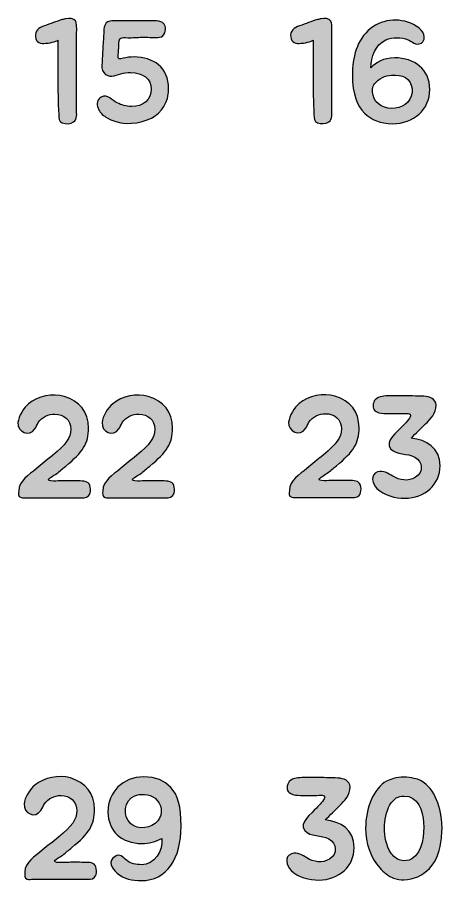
# Model space of a CAD drawing. Header units: millimetres. Extents: x 48 to 162, y 109 to 188.
# Drawn here: x 101.87 to 116.88, y 110.34 to 140.05 of the extents above; entities that cross this region are included whole.
import ezdxf

# ---------------------------------------------------------------- set-up
doc = ezdxf.new("R2010")
doc.units = ezdxf.units.MM
doc.header["$MEASUREMENT"] = 0
doc.layers.add('Layer 2', color=7, linetype='Continuous', lineweight=0)

# ---------------------------------------------------------------- blocks, each defined once
blk = doc.blocks.new('Block_8')
at = {"layer": 'Layer 2', "true_color": 0x000000, "transparency": 33554687}
h = blk.add_hatch(color=18, dxfattribs=at)
h.dxf.hatch_style = 2
edge = h.paths.add_edge_path()
edge.add_spline(control_points=[(103.544, 140), (103.643, 140.024), (103.826, 140.024), (103.88, 139.911), (103.934, 139.777), (103.91, 139.545), (103.91, 139.402), (103.91, 139.402), (103.91, 136.877), (103.91, 136.877), (103.91, 136.738), (103.944, 136.55), (103.806, 136.452), (103.712, 136.377), (103.529, 136.382), (103.42, 136.422), (103.302, 136.461), (103.297, 136.595), (103.297, 136.704), (103.252, 137.568), (103.267, 138.389), (103.267, 139.268), (103.247, 139.209), (102.906, 139.155), (102.852, 139.155), (102.679, 139.135), (102.516, 139.174), (102.496, 139.377), (102.472, 139.585), (102.61, 139.698), (102.803, 139.758), (103.01, 139.827), (103.213, 139.911), (103.42, 139.97), (103.465, 139.98), (103.504, 139.995), (103.544, 140)], knot_values=[0, 0, 0, 0, 1, 1, 1, 2, 2, 2, 3, 3, 3, 4, 4, 4, 5, 5, 5, 6, 6, 6, 7, 7, 7, 8, 8, 8, 9, 9, 9, 10, 10, 10, 11, 11, 11, 12, 12, 12, 12], degree=3, periodic=0)
h = blk.add_hatch(color=18, dxfattribs=at)
h.dxf.hatch_style = 2
edge = h.paths.add_edge_path()
edge.add_spline(control_points=[(105.218, 139.925), (105.218, 139.925), (106.438, 139.925), (106.438, 139.925), (106.616, 139.925), (106.888, 139.96), (106.952, 139.748), (106.992, 139.614), (106.942, 139.387), (106.765, 139.367), (106.596, 139.337), (106.404, 139.367), (106.231, 139.367), (106.043, 139.367), (105.915, 139.347), (105.732, 139.347), (105.662, 139.347), (105.524, 139.362), (105.465, 139.342), (105.356, 139.318), (105.361, 139.169), (105.361, 139.09), (105.361, 138.977), (105.346, 138.863), (105.341, 138.749), (105.327, 138.596), (105.381, 138.601), (105.519, 138.641), (105.638, 138.67), (105.761, 138.685), (105.885, 138.685), (106.552, 138.685), (107.076, 138.329), (107.076, 137.598), (107.076, 137.534), (107.076, 137.474), (107.061, 137.415), (107.007, 137), (106.735, 136.664), (106.339, 136.526), (105.875, 136.348), (105.341, 136.348), (104.921, 136.62), (104.803, 136.689), (104.694, 136.798), (104.65, 136.926), (104.595, 137.064), (104.61, 137.232), (104.758, 137.307), (104.981, 137.415), (105.129, 137.203), (105.302, 137.109), (105.45, 137.035), (105.618, 136.98), (105.801, 136.98), (106.206, 136.98), (106.478, 137.217), (106.478, 137.583), (106.478, 137.934), (106.196, 138.151), (105.766, 138.151), (105.653, 138.151), (105.539, 138.142), (105.43, 138.107), (105.218, 138.058), (105.02, 137.939), (104.842, 138.147), (104.758, 138.235), (104.778, 138.384), (104.788, 138.497), (104.798, 138.69), (104.808, 138.878), (104.818, 139.071), (104.833, 139.258), (104.842, 139.451), (104.852, 139.639), (104.857, 139.748), (104.887, 139.812), (104.931, 139.856), (104.991, 139.916), (105.089, 139.925), (105.218, 139.925)], knot_values=[0, 0, 0, 0, 1, 1, 1, 2, 2, 2, 3, 3, 3, 4, 4, 4, 5, 5, 5, 6, 6, 6, 7, 7, 7, 8, 8, 8, 9, 9, 9, 10, 10, 10, 11, 11, 11, 12, 12, 12, 13, 13, 13, 14, 14, 14, 15, 15, 15, 16, 16, 16, 17, 17, 17, 18, 18, 18, 19, 19, 19, 20, 20, 20, 21, 21, 21, 22, 22, 22, 23, 23, 23, 24, 24, 24, 25, 25, 25, 26, 26, 26, 27, 27, 27, 27], degree=3, periodic=0)
at = {"layer": 'Layer 2', "color": 18, "lineweight": 25, "true_color": 0x000000}
for points, knots in [([(103.544, 140), (103.643, 140.024), (103.826, 140.024), (103.88, 139.911), (103.934, 139.777), (103.91, 139.545), (103.91, 139.402), (103.91, 139.402), (103.91, 136.877), (103.91, 136.877), (103.91, 136.738), (103.944, 136.55), (103.806, 136.452), (103.712, 136.377), (103.529, 136.382), (103.42, 136.422), (103.302, 136.461), (103.297, 136.595), (103.297, 136.704), (103.252, 137.568), (103.267, 138.389), (103.267, 139.268), (103.247, 139.209), (102.906, 139.155), (102.852, 139.155), (102.679, 139.135), (102.516, 139.174), (102.496, 139.377), (102.472, 139.585), (102.61, 139.698), (102.803, 139.758), (103.01, 139.827), (103.213, 139.911), (103.42, 139.97), (103.465, 139.98), (103.504, 139.995), (103.544, 140)], [0, 0, 0, 0, 1, 1, 1, 2, 2, 2, 3, 3, 3, 4, 4, 4, 5, 5, 5, 6, 6, 6, 7, 7, 7, 8, 8, 8, 9, 9, 9, 10, 10, 10, 11, 11, 11, 12, 12, 12, 12]), ([(105.218, 139.925), (105.218, 139.925), (106.438, 139.925), (106.438, 139.925), (106.616, 139.925), (106.888, 139.96), (106.952, 139.748), (106.992, 139.614), (106.942, 139.387), (106.765, 139.367), (106.596, 139.337), (106.404, 139.367), (106.231, 139.367), (106.043, 139.367), (105.915, 139.347), (105.732, 139.347), (105.662, 139.347), (105.524, 139.362), (105.465, 139.342), (105.356, 139.318), (105.361, 139.169), (105.361, 139.09), (105.361, 138.977), (105.346, 138.863), (105.341, 138.749), (105.327, 138.596), (105.381, 138.601), (105.519, 138.641), (105.638, 138.67), (105.761, 138.685), (105.885, 138.685), (106.552, 138.685), (107.076, 138.329), (107.076, 137.598), (107.076, 137.534), (107.076, 137.474), (107.061, 137.415), (107.007, 137), (106.735, 136.664), (106.339, 136.526), (105.875, 136.348), (105.341, 136.348), (104.921, 136.62), (104.803, 136.689), (104.694, 136.798), (104.65, 136.926), (104.595, 137.064), (104.61, 137.232), (104.758, 137.307), (104.981, 137.415), (105.129, 137.203), (105.302, 137.109), (105.45, 137.035), (105.618, 136.98), (105.801, 136.98), (106.206, 136.98), (106.478, 137.217), (106.478, 137.583), (106.478, 137.934), (106.196, 138.151), (105.766, 138.151), (105.653, 138.151), (105.539, 138.142), (105.43, 138.107), (105.218, 138.058), (105.02, 137.939), (104.842, 138.147), (104.758, 138.235), (104.778, 138.384), (104.788, 138.497), (104.798, 138.69), (104.808, 138.878), (104.818, 139.071), (104.833, 139.258), (104.842, 139.451), (104.852, 139.639), (104.857, 139.748), (104.887, 139.812), (104.931, 139.856), (104.991, 139.916), (105.089, 139.925), (105.218, 139.925)], [0, 0, 0, 0, 1, 1, 1, 2, 2, 2, 3, 3, 3, 4, 4, 4, 5, 5, 5, 6, 6, 6, 7, 7, 7, 8, 8, 8, 9, 9, 9, 10, 10, 10, 11, 11, 11, 12, 12, 12, 13, 13, 13, 14, 14, 14, 15, 15, 15, 16, 16, 16, 17, 17, 17, 18, 18, 18, 19, 19, 19, 20, 20, 20, 21, 21, 21, 22, 22, 22, 23, 23, 23, 24, 24, 24, 25, 25, 25, 26, 26, 26, 27, 27, 27, 27])]:
    blk.add_open_spline(points, degree=3, knots=knots, dxfattribs=at)
blk = doc.blocks.new('Block_9')
at = {"layer": 'Layer 2', "true_color": 0x000000, "transparency": 33554687}
h = blk.add_hatch(color=18, dxfattribs=at)
h.dxf.hatch_style = 2
edge = h.paths.add_edge_path()
edge.add_spline(control_points=[(112.319, 140), (112.418, 140.025), (112.601, 140.025), (112.655, 139.911), (112.709, 139.778), (112.685, 139.546), (112.685, 139.402), (112.685, 139.402), (112.685, 136.877), (112.685, 136.877), (112.685, 136.739), (112.719, 136.551), (112.581, 136.452), (112.487, 136.378), (112.304, 136.383), (112.196, 136.423), (112.077, 136.462), (112.072, 136.596), (112.072, 136.704), (112.027, 137.569), (112.042, 138.389), (112.042, 139.269), (112.022, 139.21), (111.682, 139.155), (111.627, 139.155), (111.454, 139.135), (111.291, 139.175), (111.271, 139.378), (111.247, 139.585), (111.385, 139.699), (111.578, 139.758), (111.785, 139.827), (111.988, 139.911), (112.196, 139.971), (112.24, 139.981), (112.279, 139.995), (112.319, 140)], knot_values=[0, 0, 0, 0, 1, 1, 1, 2, 2, 2, 3, 3, 3, 4, 4, 4, 5, 5, 5, 6, 6, 6, 7, 7, 7, 8, 8, 8, 9, 9, 9, 10, 10, 10, 11, 11, 11, 12, 12, 12, 12], degree=3, periodic=0)
h = blk.add_hatch(color=18, dxfattribs=at)
h.dxf.hatch_style = 2
edge = h.paths.add_edge_path()
edge.add_spline(control_points=[(114.166, 137.772), (114.072, 137.658), (114.072, 137.51), (114.102, 137.371), (114.161, 137.04), (114.547, 136.887), (114.863, 136.922), (115.213, 136.961), (115.48, 137.233), (115.446, 137.589), (115.406, 137.974), (115.11, 138.083), (114.739, 138.063), (114.517, 138.048), (114.309, 137.944), (114.166, 137.772)], knot_values=[0, 0, 0, 0, 1, 1, 1, 2, 2, 2, 3, 3, 3, 4, 4, 4, 5, 5, 5, 5], degree=3, periodic=0)
edge = h.paths.add_edge_path()
edge.add_spline(control_points=[(115.308, 139.274), (115.075, 139.363), (114.784, 139.382), (114.547, 139.274), (114.166, 139.096), (114.042, 138.696), (114.028, 138.31), (114.205, 138.488), (114.448, 138.656), (114.848, 138.656), (115.515, 138.656), (116.054, 138.266), (116.054, 137.569), (116.054, 136.877), (115.5, 136.393), (114.774, 136.393), (114.354, 136.393), (114.042, 136.531), (113.815, 136.754), (113.558, 137.016), (113.395, 137.376), (113.395, 138.073), (113.395, 138.651), (113.538, 139.284), (114.013, 139.659), (114.458, 140.015), (115.1, 140.05), (115.589, 139.748), (115.723, 139.664), (115.97, 139.447), (115.816, 139.205), (115.787, 139.15), (115.619, 139.091), (115.505, 139.16), (115.446, 139.2), (115.377, 139.249), (115.308, 139.274)], knot_values=[0, 0, 0, 0, 1, 1, 1, 2, 2, 2, 3, 3, 3, 4, 4, 4, 5, 5, 5, 6, 6, 6, 7, 7, 7, 8, 8, 8, 9, 9, 9, 10, 10, 10, 11, 11, 11, 12, 12, 12, 12], degree=3, periodic=0)
at = {"layer": 'Layer 2', "color": 18, "lineweight": 25, "true_color": 0x000000}
for points, knots in [([(112.319, 140), (112.418, 140.025), (112.601, 140.025), (112.655, 139.911), (112.709, 139.778), (112.685, 139.546), (112.685, 139.402), (112.685, 139.402), (112.685, 136.877), (112.685, 136.877), (112.685, 136.739), (112.719, 136.551), (112.581, 136.452), (112.487, 136.378), (112.304, 136.383), (112.196, 136.423), (112.077, 136.462), (112.072, 136.596), (112.072, 136.704), (112.027, 137.569), (112.042, 138.389), (112.042, 139.269), (112.022, 139.21), (111.682, 139.155), (111.627, 139.155), (111.454, 139.135), (111.291, 139.175), (111.271, 139.378), (111.247, 139.585), (111.385, 139.699), (111.578, 139.758), (111.785, 139.827), (111.988, 139.911), (112.196, 139.971), (112.24, 139.981), (112.279, 139.995), (112.319, 140)], [0, 0, 0, 0, 1, 1, 1, 2, 2, 2, 3, 3, 3, 4, 4, 4, 5, 5, 5, 6, 6, 6, 7, 7, 7, 8, 8, 8, 9, 9, 9, 10, 10, 10, 11, 11, 11, 12, 12, 12, 12]), ([(115.308, 139.274), (115.075, 139.363), (114.784, 139.382), (114.547, 139.274), (114.166, 139.096), (114.042, 138.696), (114.028, 138.31), (114.205, 138.488), (114.448, 138.656), (114.848, 138.656), (115.515, 138.656), (116.054, 138.266), (116.054, 137.569), (116.054, 136.877), (115.5, 136.393), (114.774, 136.393), (114.354, 136.393), (114.042, 136.531), (113.815, 136.754), (113.558, 137.016), (113.395, 137.376), (113.395, 138.073), (113.395, 138.651), (113.538, 139.284), (114.013, 139.659), (114.458, 140.015), (115.1, 140.05), (115.589, 139.748), (115.723, 139.664), (115.97, 139.447), (115.816, 139.205), (115.787, 139.15), (115.619, 139.091), (115.505, 139.16), (115.446, 139.2), (115.377, 139.249), (115.308, 139.274)], [0, 0, 0, 0, 1, 1, 1, 2, 2, 2, 3, 3, 3, 4, 4, 4, 5, 5, 5, 6, 6, 6, 7, 7, 7, 8, 8, 8, 9, 9, 9, 10, 10, 10, 11, 11, 11, 12, 12, 12, 12]), ([(114.166, 137.772), (114.072, 137.658), (114.072, 137.51), (114.102, 137.371), (114.161, 137.04), (114.547, 136.887), (114.863, 136.922), (115.213, 136.961), (115.48, 137.233), (115.446, 137.589), (115.406, 137.974), (115.11, 138.083), (114.739, 138.063), (114.517, 138.048), (114.309, 137.944), (114.166, 137.772)], [0, 0, 0, 0, 1, 1, 1, 2, 2, 2, 3, 3, 3, 4, 4, 4, 5, 5, 5, 5])]:
    blk.add_open_spline(points, degree=3, knots=knots, dxfattribs=at)
blk = doc.blocks.new('Block_7')
at = {"layer": 'Layer 2'}
for name in ['Block_8', 'Block_9']:
    blk.add_blockref(name, (0, 0), dxfattribs=at)
blk = doc.blocks.new('Block_16')
at = {"layer": 'Layer 2', "true_color": 0x000000, "transparency": 33554687}
h = blk.add_hatch(color=18, dxfattribs=at)
h.dxf.hatch_style = 2
edge = h.paths.add_edge_path()
edge.add_spline(control_points=[(101.896, 126.123), (101.916, 126.34), (102.094, 126.632), (102.262, 126.77), (102.573, 127.027), (103.102, 127.141), (103.488, 127.017), (104.011, 126.854), (104.318, 126.499), (104.318, 125.935), (104.318, 125.402), (104.135, 125.115), (103.537, 124.626), (103.438, 124.542), (103.329, 124.453), (103.226, 124.369), (103.156, 124.314), (102.786, 124.137), (103.023, 124.117), (103.166, 124.107), (103.226, 124.117), (103.369, 124.117), (103.537, 124.117), (103.705, 124.132), (103.868, 124.117), (104.002, 124.107), (104.199, 124.141), (104.303, 124.052), (104.407, 123.964), (104.412, 123.702), (104.323, 123.608), (104.239, 123.509), (104.1, 123.538), (103.987, 123.538), (103.987, 123.538), (102.213, 123.538), (102.213, 123.538), (102.148, 123.538), (102.064, 123.524), (102.005, 123.543), (101.886, 123.573), (101.921, 123.682), (101.921, 123.781), (101.921, 124.117), (102.282, 124.334), (102.519, 124.532), (102.692, 124.685), (102.899, 124.833), (103.077, 124.986), (103.542, 125.372), (103.71, 125.589), (103.71, 125.891), (103.71, 126.222), (103.478, 126.414), (103.166, 126.414), (102.939, 126.414), (102.722, 126.311), (102.593, 126.123), (102.554, 126.054), (102.519, 125.97), (102.474, 125.906), (102.282, 125.599), (101.871, 125.807), (101.896, 126.123)], knot_values=[0, 0, 0, 0, 1, 1, 1, 2, 2, 2, 3, 3, 3, 4, 4, 4, 5, 5, 5, 6, 6, 6, 7, 7, 7, 8, 8, 8, 9, 9, 9, 10, 10, 10, 11, 11, 11, 12, 12, 12, 13, 13, 13, 14, 14, 14, 15, 15, 15, 16, 16, 16, 17, 17, 17, 18, 18, 18, 19, 19, 19, 20, 20, 20, 21, 21, 21, 21], degree=3, periodic=0)
h = blk.add_hatch(color=18, dxfattribs=at)
h.dxf.hatch_style = 2
edge = h.paths.add_edge_path()
edge.add_spline(control_points=[(104.786, 126.123), (104.805, 126.34), (104.983, 126.632), (105.152, 126.77), (105.463, 127.027), (105.991, 127.141), (106.377, 127.017), (106.901, 126.854), (107.207, 126.499), (107.207, 125.935), (107.207, 125.402), (107.024, 125.115), (106.426, 124.626), (106.327, 124.542), (106.219, 124.453), (106.115, 124.369), (106.046, 124.314), (105.675, 124.137), (105.912, 124.117), (106.056, 124.107), (106.115, 124.117), (106.258, 124.117), (106.426, 124.117), (106.594, 124.132), (106.757, 124.117), (106.891, 124.107), (107.088, 124.141), (107.192, 124.052), (107.296, 123.964), (107.301, 123.702), (107.212, 123.608), (107.128, 123.509), (106.989, 123.538), (106.876, 123.538), (106.876, 123.538), (105.102, 123.538), (105.102, 123.538), (105.038, 123.538), (104.954, 123.524), (104.895, 123.543), (104.776, 123.573), (104.81, 123.682), (104.81, 123.781), (104.81, 124.117), (105.171, 124.334), (105.408, 124.532), (105.581, 124.685), (105.789, 124.833), (105.967, 124.986), (106.431, 125.372), (106.599, 125.589), (106.599, 125.891), (106.599, 126.222), (106.367, 126.414), (106.056, 126.414), (105.828, 126.414), (105.611, 126.311), (105.483, 126.123), (105.443, 126.054), (105.408, 125.97), (105.364, 125.906), (105.171, 125.599), (104.761, 125.807), (104.786, 126.123)], knot_values=[0, 0, 0, 0, 1, 1, 1, 2, 2, 2, 3, 3, 3, 4, 4, 4, 5, 5, 5, 6, 6, 6, 7, 7, 7, 8, 8, 8, 9, 9, 9, 10, 10, 10, 11, 11, 11, 12, 12, 12, 13, 13, 13, 14, 14, 14, 15, 15, 15, 16, 16, 16, 17, 17, 17, 18, 18, 18, 19, 19, 19, 20, 20, 20, 21, 21, 21, 21], degree=3, periodic=0)
at = {"layer": 'Layer 2', "color": 18, "lineweight": 25, "true_color": 0x000000}
for points in [[(101.896, 126.123), (101.916, 126.34), (102.094, 126.632), (102.262, 126.77), (102.573, 127.027), (103.102, 127.141), (103.488, 127.017), (104.011, 126.854), (104.318, 126.499), (104.318, 125.935), (104.318, 125.402), (104.135, 125.115), (103.537, 124.626), (103.438, 124.542), (103.329, 124.453), (103.226, 124.369), (103.156, 124.314), (102.786, 124.137), (103.023, 124.117), (103.166, 124.107), (103.226, 124.117), (103.369, 124.117), (103.537, 124.117), (103.705, 124.132), (103.868, 124.117), (104.002, 124.107), (104.199, 124.141), (104.303, 124.052), (104.407, 123.964), (104.412, 123.702), (104.323, 123.608), (104.239, 123.509), (104.1, 123.538), (103.987, 123.538), (103.987, 123.538), (102.213, 123.538), (102.213, 123.538), (102.148, 123.538), (102.064, 123.524), (102.005, 123.543), (101.886, 123.573), (101.921, 123.682), (101.921, 123.781), (101.921, 124.117), (102.282, 124.334), (102.519, 124.532), (102.692, 124.685), (102.899, 124.833), (103.077, 124.986), (103.542, 125.372), (103.71, 125.589), (103.71, 125.891), (103.71, 126.222), (103.478, 126.414), (103.166, 126.414), (102.939, 126.414), (102.722, 126.311), (102.593, 126.123), (102.554, 126.054), (102.519, 125.97), (102.474, 125.906), (102.282, 125.599), (101.871, 125.807), (101.896, 126.123)], [(104.786, 126.123), (104.805, 126.34), (104.983, 126.632), (105.152, 126.77), (105.463, 127.027), (105.991, 127.141), (106.377, 127.017), (106.901, 126.854), (107.207, 126.499), (107.207, 125.935), (107.207, 125.402), (107.024, 125.115), (106.426, 124.626), (106.327, 124.542), (106.219, 124.453), (106.115, 124.369), (106.046, 124.314), (105.675, 124.137), (105.912, 124.117), (106.056, 124.107), (106.115, 124.117), (106.258, 124.117), (106.426, 124.117), (106.594, 124.132), (106.757, 124.117), (106.891, 124.107), (107.088, 124.141), (107.192, 124.052), (107.296, 123.964), (107.301, 123.702), (107.212, 123.608), (107.128, 123.509), (106.989, 123.538), (106.876, 123.538), (106.876, 123.538), (105.102, 123.538), (105.102, 123.538), (105.038, 123.538), (104.954, 123.524), (104.895, 123.543), (104.776, 123.573), (104.81, 123.682), (104.81, 123.781), (104.81, 124.117), (105.171, 124.334), (105.408, 124.532), (105.581, 124.685), (105.789, 124.833), (105.967, 124.986), (106.431, 125.372), (106.599, 125.589), (106.599, 125.891), (106.599, 126.222), (106.367, 126.414), (106.056, 126.414), (105.828, 126.414), (105.611, 126.311), (105.483, 126.123), (105.443, 126.054), (105.408, 125.97), (105.364, 125.906), (105.171, 125.599), (104.761, 125.807), (104.786, 126.123)]]:
    blk.add_open_spline(points, degree=3, knots=[0, 0, 0, 0, 1, 1, 1, 2, 2, 2, 3, 3, 3, 4, 4, 4, 5, 5, 5, 6, 6, 6, 7, 7, 7, 8, 8, 8, 9, 9, 9, 10, 10, 10, 11, 11, 11, 12, 12, 12, 13, 13, 13, 14, 14, 14, 15, 15, 15, 16, 16, 16, 17, 17, 17, 18, 18, 18, 19, 19, 19, 20, 20, 20, 21, 21, 21, 21], dxfattribs=at)
blk = doc.blocks.new('Block_17')
at = {"layer": 'Layer 2', "true_color": 0x000000, "transparency": 33554687}
h = blk.add_hatch(color=18, dxfattribs=at)
h.dxf.hatch_style = 2
edge = h.paths.add_edge_path()
edge.add_spline(control_points=[(111.202, 126.135), (111.221, 126.353), (111.399, 126.644), (111.567, 126.782), (111.879, 127.039), (112.407, 127.153), (112.793, 127.029), (113.316, 126.867), (113.623, 126.511), (113.623, 125.947), (113.623, 125.414), (113.44, 125.127), (112.842, 124.638), (112.743, 124.554), (112.635, 124.465), (112.531, 124.381), (112.462, 124.326), (112.091, 124.149), (112.328, 124.129), (112.471, 124.119), (112.531, 124.129), (112.674, 124.129), (112.842, 124.129), (113.01, 124.144), (113.173, 124.129), (113.307, 124.119), (113.504, 124.154), (113.608, 124.065), (113.712, 123.976), (113.717, 123.714), (113.628, 123.62), (113.544, 123.521), (113.405, 123.551), (113.292, 123.551), (113.292, 123.551), (111.518, 123.551), (111.518, 123.551), (111.454, 123.551), (111.37, 123.536), (111.31, 123.556), (111.192, 123.585), (111.226, 123.694), (111.226, 123.793), (111.226, 124.129), (111.587, 124.346), (111.824, 124.544), (111.997, 124.697), (112.205, 124.845), (112.383, 124.999), (112.847, 125.384), (113.015, 125.602), (113.015, 125.903), (113.015, 126.234), (112.783, 126.427), (112.471, 126.427), (112.244, 126.427), (112.027, 126.323), (111.898, 126.135), (111.859, 126.066), (111.824, 125.982), (111.78, 125.918), (111.587, 125.611), (111.177, 125.819), (111.202, 126.135)], knot_values=[0, 0, 0, 0, 1, 1, 1, 2, 2, 2, 3, 3, 3, 4, 4, 4, 5, 5, 5, 6, 6, 6, 7, 7, 7, 8, 8, 8, 9, 9, 9, 10, 10, 10, 11, 11, 11, 12, 12, 12, 13, 13, 13, 14, 14, 14, 15, 15, 15, 16, 16, 16, 17, 17, 17, 18, 18, 18, 19, 19, 19, 20, 20, 20, 21, 21, 21, 21], degree=3, periodic=0)
h = blk.add_hatch(color=18, dxfattribs=at)
h.dxf.hatch_style = 2
edge = h.paths.add_edge_path()
edge.add_spline(control_points=[(114.106, 126.708), (114.111, 126.782), (114.126, 126.857), (114.18, 126.906), (114.328, 127.039), (114.486, 127.034), (114.679, 127.044), (114.827, 127.049), (114.936, 127.044), (115.084, 127.044), (115.316, 127.044), (115.608, 127.034), (115.85, 127.025), (116.048, 127.015), (116.26, 126.946), (116.27, 126.718), (116.285, 126.456), (116.068, 126.234), (115.91, 126.076), (115.766, 125.928), (115.559, 125.74), (115.415, 125.592), (115.934, 125.522), (116.408, 125.265), (116.408, 124.633), (116.408, 124), (115.895, 123.521), (115.188, 123.521), (114.882, 123.521), (114.466, 123.62), (114.239, 123.852), (114.081, 124.005), (113.992, 124.331), (114.259, 124.425), (114.457, 124.495), (114.625, 124.371), (114.783, 124.282), (115.025, 124.134), (115.302, 124.089), (115.559, 124.243), (115.855, 124.42), (115.806, 124.781), (115.539, 124.934), (115.287, 125.083), (114.911, 124.994), (114.709, 125.221), (114.486, 125.478), (114.956, 125.819), (115.109, 125.992), (115.208, 126.091), (115.371, 126.259), (115.396, 126.358), (115.435, 126.466), (115.208, 126.432), (115.129, 126.432), (115.129, 126.432), (114.798, 126.432), (114.798, 126.432), (114.62, 126.432), (114.318, 126.402), (114.17, 126.53), (114.126, 126.57), (114.106, 126.624), (114.106, 126.708)], knot_values=[0, 0, 0, 0, 1, 1, 1, 2, 2, 2, 3, 3, 3, 4, 4, 4, 5, 5, 5, 6, 6, 6, 7, 7, 7, 8, 8, 8, 9, 9, 9, 10, 10, 10, 11, 11, 11, 12, 12, 12, 13, 13, 13, 14, 14, 14, 15, 15, 15, 16, 16, 16, 17, 17, 17, 18, 18, 18, 19, 19, 19, 20, 20, 20, 21, 21, 21, 21], degree=3, periodic=0)
at = {"layer": 'Layer 2', "color": 18, "lineweight": 25, "true_color": 0x000000}
for points in [[(111.202, 126.135), (111.221, 126.353), (111.399, 126.644), (111.567, 126.782), (111.879, 127.039), (112.407, 127.153), (112.793, 127.029), (113.316, 126.867), (113.623, 126.511), (113.623, 125.947), (113.623, 125.414), (113.44, 125.127), (112.842, 124.638), (112.743, 124.554), (112.635, 124.465), (112.531, 124.381), (112.462, 124.326), (112.091, 124.149), (112.328, 124.129), (112.471, 124.119), (112.531, 124.129), (112.674, 124.129), (112.842, 124.129), (113.01, 124.144), (113.173, 124.129), (113.307, 124.119), (113.504, 124.154), (113.608, 124.065), (113.712, 123.976), (113.717, 123.714), (113.628, 123.62), (113.544, 123.521), (113.405, 123.551), (113.292, 123.551), (113.292, 123.551), (111.518, 123.551), (111.518, 123.551), (111.454, 123.551), (111.37, 123.536), (111.31, 123.556), (111.192, 123.585), (111.226, 123.694), (111.226, 123.793), (111.226, 124.129), (111.587, 124.346), (111.824, 124.544), (111.997, 124.697), (112.205, 124.845), (112.383, 124.999), (112.847, 125.384), (113.015, 125.602), (113.015, 125.903), (113.015, 126.234), (112.783, 126.427), (112.471, 126.427), (112.244, 126.427), (112.027, 126.323), (111.898, 126.135), (111.859, 126.066), (111.824, 125.982), (111.78, 125.918), (111.587, 125.611), (111.177, 125.819), (111.202, 126.135)], [(114.106, 126.708), (114.111, 126.782), (114.126, 126.857), (114.18, 126.906), (114.328, 127.039), (114.486, 127.034), (114.679, 127.044), (114.827, 127.049), (114.936, 127.044), (115.084, 127.044), (115.316, 127.044), (115.608, 127.034), (115.85, 127.025), (116.048, 127.015), (116.26, 126.946), (116.27, 126.718), (116.285, 126.456), (116.068, 126.234), (115.91, 126.076), (115.766, 125.928), (115.559, 125.74), (115.415, 125.592), (115.934, 125.522), (116.408, 125.265), (116.408, 124.633), (116.408, 124), (115.895, 123.521), (115.188, 123.521), (114.882, 123.521), (114.466, 123.62), (114.239, 123.852), (114.081, 124.005), (113.992, 124.331), (114.259, 124.425), (114.457, 124.495), (114.625, 124.371), (114.783, 124.282), (115.025, 124.134), (115.302, 124.089), (115.559, 124.243), (115.855, 124.42), (115.806, 124.781), (115.539, 124.934), (115.287, 125.083), (114.911, 124.994), (114.709, 125.221), (114.486, 125.478), (114.956, 125.819), (115.109, 125.992), (115.208, 126.091), (115.371, 126.259), (115.396, 126.358), (115.435, 126.466), (115.208, 126.432), (115.129, 126.432), (115.129, 126.432), (114.798, 126.432), (114.798, 126.432), (114.62, 126.432), (114.318, 126.402), (114.17, 126.53), (114.126, 126.57), (114.106, 126.624), (114.106, 126.708)]]:
    blk.add_open_spline(points, degree=3, knots=[0, 0, 0, 0, 1, 1, 1, 2, 2, 2, 3, 3, 3, 4, 4, 4, 5, 5, 5, 6, 6, 6, 7, 7, 7, 8, 8, 8, 9, 9, 9, 10, 10, 10, 11, 11, 11, 12, 12, 12, 13, 13, 13, 14, 14, 14, 15, 15, 15, 16, 16, 16, 17, 17, 17, 18, 18, 18, 19, 19, 19, 20, 20, 20, 21, 21, 21, 21], dxfattribs=at)
blk = doc.blocks.new('Block_15')
at = {"layer": 'Layer 2'}
for name in ['Block_16', 'Block_17']:
    blk.add_blockref(name, (0, 0), dxfattribs=at)
blk = doc.blocks.new('Block_24')
at = {"layer": 'Layer 2', "true_color": 0x000000, "transparency": 33554687}
h = blk.add_hatch(color=18, dxfattribs=at)
h.dxf.hatch_style = 2
edge = h.paths.add_edge_path()
edge.add_spline(control_points=[(102.105, 113.015), (102.125, 113.232), (102.303, 113.524), (102.471, 113.662), (102.782, 113.919), (103.311, 114.033), (103.696, 113.909), (104.22, 113.746), (104.527, 113.39), (104.527, 112.827), (104.527, 112.293), (104.344, 112.007), (103.746, 111.517), (103.647, 111.433), (103.538, 111.344), (103.435, 111.26), (103.365, 111.206), (102.995, 111.028), (103.232, 111.008), (103.375, 110.998), (103.435, 111.008), (103.578, 111.008), (103.746, 111.008), (103.914, 111.023), (104.077, 111.008), (104.21, 110.998), (104.408, 111.033), (104.512, 110.944), (104.616, 110.855), (104.62, 110.593), (104.531, 110.499), (104.447, 110.4), (104.309, 110.43), (104.196, 110.43), (104.196, 110.43), (102.421, 110.43), (102.421, 110.43), (102.357, 110.43), (102.273, 110.415), (102.214, 110.435), (102.095, 110.465), (102.13, 110.573), (102.13, 110.672), (102.13, 111.008), (102.491, 111.226), (102.728, 111.424), (102.901, 111.577), (103.108, 111.725), (103.286, 111.878), (103.751, 112.263), (103.919, 112.481), (103.919, 112.782), (103.919, 113.113), (103.686, 113.306), (103.375, 113.306), (103.148, 113.306), (102.931, 113.202), (102.802, 113.015), (102.762, 112.945), (102.728, 112.861), (102.683, 112.797), (102.491, 112.491), (102.08, 112.698), (102.105, 113.015)], knot_values=[0, 0, 0, 0, 1, 1, 1, 2, 2, 2, 3, 3, 3, 4, 4, 4, 5, 5, 5, 6, 6, 6, 7, 7, 7, 8, 8, 8, 9, 9, 9, 10, 10, 10, 11, 11, 11, 12, 12, 12, 13, 13, 13, 14, 14, 14, 15, 15, 15, 16, 16, 16, 17, 17, 17, 18, 18, 18, 19, 19, 19, 20, 20, 20, 21, 21, 21, 21], degree=3, periodic=0)
h = blk.add_hatch(color=18, dxfattribs=at)
h.dxf.hatch_style = 2
edge = h.paths.add_edge_path()
edge.add_spline(control_points=[(105.909, 113.301), (105.548, 113.158), (105.484, 112.59), (105.77, 112.338), (106.027, 112.105), (106.487, 112.184), (106.699, 112.432), (106.912, 112.679), (106.828, 113.02), (106.611, 113.217), (106.521, 113.291), (106.383, 113.331), (106.24, 113.346), (106.121, 113.351), (105.998, 113.331), (105.909, 113.301)], knot_values=[0, 0, 0, 0, 1, 1, 1, 2, 2, 2, 3, 3, 3, 4, 4, 4, 5, 5, 5, 5], degree=3, periodic=0)
edge = h.paths.add_edge_path()
edge.add_spline(control_points=[(105.306, 110.638), (105.133, 110.796), (104.965, 111.058), (105.232, 111.216), (105.405, 111.32), (105.503, 111.191), (105.622, 111.082), (105.77, 110.959), (105.953, 110.929), (106.141, 110.929), (106.576, 110.929), (106.902, 111.394), (106.838, 111.834), (106.645, 111.72), (106.383, 111.656), (106.161, 111.656), (105.454, 111.656), (104.99, 112.081), (104.99, 112.743), (104.99, 113.43), (105.489, 113.944), (106.225, 113.944), (106.645, 113.944), (106.912, 113.82), (107.149, 113.578), (107.391, 113.321), (107.505, 112.936), (107.505, 112.254), (107.505, 111.142), (107.016, 110.381), (106.126, 110.381), (105.825, 110.381), (105.538, 110.435), (105.306, 110.638)], knot_values=[0, 0, 0, 0, 1, 1, 1, 2, 2, 2, 3, 3, 3, 4, 4, 4, 5, 5, 5, 6, 6, 6, 7, 7, 7, 8, 8, 8, 9, 9, 9, 10, 10, 10, 11, 11, 11, 11], degree=3, periodic=0)
at = {"layer": 'Layer 2', "color": 18, "lineweight": 25, "true_color": 0x000000}
for points, knots in [([(102.105, 113.015), (102.125, 113.232), (102.303, 113.524), (102.471, 113.662), (102.782, 113.919), (103.311, 114.033), (103.696, 113.909), (104.22, 113.746), (104.527, 113.39), (104.527, 112.827), (104.527, 112.293), (104.344, 112.007), (103.746, 111.517), (103.647, 111.433), (103.538, 111.344), (103.435, 111.26), (103.365, 111.206), (102.995, 111.028), (103.232, 111.008), (103.375, 110.998), (103.435, 111.008), (103.578, 111.008), (103.746, 111.008), (103.914, 111.023), (104.077, 111.008), (104.21, 110.998), (104.408, 111.033), (104.512, 110.944), (104.616, 110.855), (104.62, 110.593), (104.531, 110.499), (104.447, 110.4), (104.309, 110.43), (104.196, 110.43), (104.196, 110.43), (102.421, 110.43), (102.421, 110.43), (102.357, 110.43), (102.273, 110.415), (102.214, 110.435), (102.095, 110.465), (102.13, 110.573), (102.13, 110.672), (102.13, 111.008), (102.491, 111.226), (102.728, 111.424), (102.901, 111.577), (103.108, 111.725), (103.286, 111.878), (103.751, 112.263), (103.919, 112.481), (103.919, 112.782), (103.919, 113.113), (103.686, 113.306), (103.375, 113.306), (103.148, 113.306), (102.931, 113.202), (102.802, 113.015), (102.762, 112.945), (102.728, 112.861), (102.683, 112.797), (102.491, 112.491), (102.08, 112.698), (102.105, 113.015)], [0, 0, 0, 0, 1, 1, 1, 2, 2, 2, 3, 3, 3, 4, 4, 4, 5, 5, 5, 6, 6, 6, 7, 7, 7, 8, 8, 8, 9, 9, 9, 10, 10, 10, 11, 11, 11, 12, 12, 12, 13, 13, 13, 14, 14, 14, 15, 15, 15, 16, 16, 16, 17, 17, 17, 18, 18, 18, 19, 19, 19, 20, 20, 20, 21, 21, 21, 21]), ([(105.306, 110.638), (105.133, 110.796), (104.965, 111.058), (105.232, 111.216), (105.405, 111.32), (105.503, 111.191), (105.622, 111.082), (105.77, 110.959), (105.953, 110.929), (106.141, 110.929), (106.576, 110.929), (106.902, 111.394), (106.838, 111.834), (106.645, 111.72), (106.383, 111.656), (106.161, 111.656), (105.454, 111.656), (104.99, 112.081), (104.99, 112.743), (104.99, 113.43), (105.489, 113.944), (106.225, 113.944), (106.645, 113.944), (106.912, 113.82), (107.149, 113.578), (107.391, 113.321), (107.505, 112.936), (107.505, 112.254), (107.505, 111.142), (107.016, 110.381), (106.126, 110.381), (105.825, 110.381), (105.538, 110.435), (105.306, 110.638)], [0, 0, 0, 0, 1, 1, 1, 2, 2, 2, 3, 3, 3, 4, 4, 4, 5, 5, 5, 6, 6, 6, 7, 7, 7, 8, 8, 8, 9, 9, 9, 10, 10, 10, 11, 11, 11, 11]), ([(105.909, 113.301), (105.548, 113.158), (105.484, 112.59), (105.77, 112.338), (106.027, 112.105), (106.487, 112.184), (106.699, 112.432), (106.912, 112.679), (106.828, 113.02), (106.611, 113.217), (106.521, 113.291), (106.383, 113.331), (106.24, 113.346), (106.121, 113.351), (105.998, 113.331), (105.909, 113.301)], [0, 0, 0, 0, 1, 1, 1, 2, 2, 2, 3, 3, 3, 4, 4, 4, 5, 5, 5, 5])]:
    blk.add_open_spline(points, degree=3, knots=knots, dxfattribs=at)
blk = doc.blocks.new('Block_25')
at = {"layer": 'Layer 2', "true_color": 0x000000, "transparency": 33554687}
h = blk.add_hatch(color=18, dxfattribs=at)
h.dxf.hatch_style = 2
edge = h.paths.add_edge_path()
edge.add_spline(control_points=[(111.15, 113.589), (111.155, 113.663), (111.17, 113.737), (111.225, 113.787), (111.373, 113.92), (111.531, 113.915), (111.724, 113.925), (111.872, 113.93), (111.981, 113.925), (112.129, 113.925), (112.361, 113.925), (112.653, 113.915), (112.895, 113.905), (113.092, 113.895), (113.305, 113.826), (113.315, 113.599), (113.33, 113.337), (113.112, 113.115), (112.954, 112.957), (112.811, 112.808), (112.603, 112.621), (112.46, 112.472), (112.979, 112.403), (113.453, 112.146), (113.453, 111.514), (113.453, 110.881), (112.939, 110.402), (112.233, 110.402), (111.926, 110.402), (111.511, 110.501), (111.284, 110.733), (111.126, 110.886), (111.037, 111.212), (111.304, 111.306), (111.502, 111.375), (111.669, 111.252), (111.827, 111.163), (112.07, 111.015), (112.346, 110.97), (112.603, 111.123), (112.9, 111.301), (112.85, 111.662), (112.584, 111.815), (112.331, 111.963), (111.956, 111.874), (111.753, 112.102), (111.531, 112.359), (112, 112.7), (112.154, 112.873), (112.253, 112.971), (112.415, 113.139), (112.44, 113.238), (112.48, 113.347), (112.253, 113.312), (112.173, 113.312), (112.173, 113.312), (111.842, 113.312), (111.842, 113.312), (111.664, 113.312), (111.363, 113.283), (111.215, 113.411), (111.17, 113.451), (111.15, 113.505), (111.15, 113.589)], knot_values=[0, 0, 0, 0, 1, 1, 1, 2, 2, 2, 3, 3, 3, 4, 4, 4, 5, 5, 5, 6, 6, 6, 7, 7, 7, 8, 8, 8, 9, 9, 9, 10, 10, 10, 11, 11, 11, 12, 12, 12, 13, 13, 13, 14, 14, 14, 15, 15, 15, 16, 16, 16, 17, 17, 17, 18, 18, 18, 19, 19, 19, 20, 20, 20, 21, 21, 21, 21], degree=3, periodic=0)
h = blk.add_hatch(color=18, dxfattribs=at)
h.dxf.hatch_style = 2
edge = h.paths.add_edge_path()
edge.add_spline(control_points=[(114.9, 113.223), (114.811, 113.164), (114.737, 113.075), (114.682, 112.981), (114.544, 112.744), (114.499, 112.462), (114.499, 112.191), (114.499, 111.909), (114.554, 111.583), (114.717, 111.336), (114.796, 111.217), (114.905, 111.123), (115.048, 111.084), (115.182, 111.049), (115.32, 111.059), (115.438, 111.133), (115.819, 111.365), (115.868, 111.978), (115.839, 112.378), (115.809, 112.774), (115.651, 113.303), (115.162, 113.288), (115.073, 113.288), (114.979, 113.273), (114.9, 113.223)], knot_values=[0, 0, 0, 0, 1, 1, 1, 2, 2, 2, 3, 3, 3, 4, 4, 4, 5, 5, 5, 6, 6, 6, 7, 7, 7, 8, 8, 8, 8], degree=3, periodic=0)
edge = h.paths.add_edge_path()
edge.add_spline(control_points=[(114.806, 110.466), (114.628, 110.535), (114.465, 110.664), (114.331, 110.817), (114.015, 111.173), (113.847, 111.687), (113.847, 112.186), (113.847, 112.522), (113.917, 112.868), (114.045, 113.179), (114.139, 113.401), (114.361, 113.703), (114.569, 113.797), (114.643, 113.831), (114.727, 113.866), (114.806, 113.895), (115.018, 113.96), (115.305, 113.945), (115.522, 113.895), (116.125, 113.752), (116.387, 113.1), (116.461, 112.472), (116.486, 112.265), (116.476, 112.052), (116.451, 111.845), (116.402, 111.459), (116.323, 111.079), (116.046, 110.802), (115.799, 110.56), (115.498, 110.417), (115.167, 110.407), (115.048, 110.407), (114.925, 110.422), (114.806, 110.466)], knot_values=[0, 0, 0, 0, 1, 1, 1, 2, 2, 2, 3, 3, 3, 4, 4, 4, 5, 5, 5, 6, 6, 6, 7, 7, 7, 8, 8, 8, 9, 9, 9, 10, 10, 10, 11, 11, 11, 11], degree=3, periodic=0)
at = {"layer": 'Layer 2', "color": 18, "lineweight": 25, "true_color": 0x000000}
for points, knots in [([(111.15, 113.589), (111.155, 113.663), (111.17, 113.737), (111.225, 113.787), (111.373, 113.92), (111.531, 113.915), (111.724, 113.925), (111.872, 113.93), (111.981, 113.925), (112.129, 113.925), (112.361, 113.925), (112.653, 113.915), (112.895, 113.905), (113.092, 113.895), (113.305, 113.826), (113.315, 113.599), (113.33, 113.337), (113.112, 113.115), (112.954, 112.957), (112.811, 112.808), (112.603, 112.621), (112.46, 112.472), (112.979, 112.403), (113.453, 112.146), (113.453, 111.514), (113.453, 110.881), (112.939, 110.402), (112.233, 110.402), (111.926, 110.402), (111.511, 110.501), (111.284, 110.733), (111.126, 110.886), (111.037, 111.212), (111.304, 111.306), (111.502, 111.375), (111.669, 111.252), (111.827, 111.163), (112.07, 111.015), (112.346, 110.97), (112.603, 111.123), (112.9, 111.301), (112.85, 111.662), (112.584, 111.815), (112.331, 111.963), (111.956, 111.874), (111.753, 112.102), (111.531, 112.359), (112, 112.7), (112.154, 112.873), (112.253, 112.971), (112.415, 113.139), (112.44, 113.238), (112.48, 113.347), (112.253, 113.312), (112.173, 113.312), (112.173, 113.312), (111.842, 113.312), (111.842, 113.312), (111.664, 113.312), (111.363, 113.283), (111.215, 113.411), (111.17, 113.451), (111.15, 113.505), (111.15, 113.589)], [0, 0, 0, 0, 1, 1, 1, 2, 2, 2, 3, 3, 3, 4, 4, 4, 5, 5, 5, 6, 6, 6, 7, 7, 7, 8, 8, 8, 9, 9, 9, 10, 10, 10, 11, 11, 11, 12, 12, 12, 13, 13, 13, 14, 14, 14, 15, 15, 15, 16, 16, 16, 17, 17, 17, 18, 18, 18, 19, 19, 19, 20, 20, 20, 21, 21, 21, 21]), ([(114.806, 110.466), (114.628, 110.535), (114.465, 110.664), (114.331, 110.817), (114.015, 111.173), (113.847, 111.687), (113.847, 112.186), (113.847, 112.522), (113.917, 112.868), (114.045, 113.179), (114.139, 113.401), (114.361, 113.703), (114.569, 113.797), (114.643, 113.831), (114.727, 113.866), (114.806, 113.895), (115.018, 113.96), (115.305, 113.945), (115.522, 113.895), (116.125, 113.752), (116.387, 113.1), (116.461, 112.472), (116.486, 112.265), (116.476, 112.052), (116.451, 111.845), (116.402, 111.459), (116.323, 111.079), (116.046, 110.802), (115.799, 110.56), (115.498, 110.417), (115.167, 110.407), (115.048, 110.407), (114.925, 110.422), (114.806, 110.466)], [0, 0, 0, 0, 1, 1, 1, 2, 2, 2, 3, 3, 3, 4, 4, 4, 5, 5, 5, 6, 6, 6, 7, 7, 7, 8, 8, 8, 9, 9, 9, 10, 10, 10, 11, 11, 11, 11]), ([(114.9, 113.223), (114.811, 113.164), (114.737, 113.075), (114.682, 112.981), (114.544, 112.744), (114.499, 112.462), (114.499, 112.191), (114.499, 111.909), (114.554, 111.583), (114.717, 111.336), (114.796, 111.217), (114.905, 111.123), (115.048, 111.084), (115.182, 111.049), (115.32, 111.059), (115.438, 111.133), (115.819, 111.365), (115.868, 111.978), (115.839, 112.378), (115.809, 112.774), (115.651, 113.303), (115.162, 113.288), (115.073, 113.288), (114.979, 113.273), (114.9, 113.223)], [0, 0, 0, 0, 1, 1, 1, 2, 2, 2, 3, 3, 3, 4, 4, 4, 5, 5, 5, 6, 6, 6, 7, 7, 7, 8, 8, 8, 8])]:
    blk.add_open_spline(points, degree=3, knots=knots, dxfattribs=at)
blk = doc.blocks.new('Block_26')
at = {"layer": 'Layer 2', "true_color": 0x000000, "transparency": 33554687}
h = blk.add_hatch(color=18, dxfattribs=at)
h.dxf.hatch_style = 2
edge = h.paths.add_edge_path()
edge.add_spline(control_points=[(120.802, 113.566), (120.807, 113.64), (120.822, 113.714), (120.876, 113.764), (121.025, 113.897), (121.183, 113.892), (121.375, 113.902), (121.524, 113.907), (121.632, 113.902), (121.781, 113.902), (122.013, 113.902), (122.305, 113.892), (122.546, 113.882), (122.744, 113.872), (122.957, 113.803), (122.967, 113.576), (122.982, 113.314), (122.764, 113.092), (122.606, 112.934), (122.463, 112.785), (122.255, 112.598), (122.112, 112.449), (122.63, 112.38), (123.105, 112.123), (123.105, 111.491), (123.105, 110.858), (122.591, 110.379), (121.884, 110.379), (121.578, 110.379), (121.163, 110.478), (120.935, 110.71), (120.777, 110.863), (120.688, 111.189), (120.955, 111.283), (121.153, 111.352), (121.321, 111.229), (121.479, 111.14), (121.721, 110.992), (121.998, 110.947), (122.255, 111.1), (122.552, 111.278), (122.502, 111.639), (122.235, 111.792), (121.983, 111.94), (121.608, 111.851), (121.405, 112.079), (121.183, 112.336), (121.652, 112.677), (121.805, 112.85), (121.904, 112.948), (122.067, 113.116), (122.092, 113.215), (122.132, 113.324), (121.904, 113.289), (121.825, 113.289), (121.825, 113.289), (121.494, 113.289), (121.494, 113.289), (121.316, 113.289), (121.015, 113.26), (120.867, 113.388), (120.822, 113.428), (120.802, 113.482), (120.802, 113.566)], knot_values=[0, 0, 0, 0, 1, 1, 1, 2, 2, 2, 3, 3, 3, 4, 4, 4, 5, 5, 5, 6, 6, 6, 7, 7, 7, 8, 8, 8, 9, 9, 9, 10, 10, 10, 11, 11, 11, 12, 12, 12, 13, 13, 13, 14, 14, 14, 15, 15, 15, 16, 16, 16, 17, 17, 17, 18, 18, 18, 19, 19, 19, 20, 20, 20, 21, 21, 21, 21], degree=3, periodic=0)
h = blk.add_hatch(color=18, dxfattribs=at)
h.dxf.hatch_style = 2
edge = h.paths.add_edge_path()
edge.add_spline(control_points=[(124.453, 113.966), (124.551, 113.991), (124.734, 113.991), (124.788, 113.877), (124.843, 113.744), (124.818, 113.512), (124.818, 113.368), (124.818, 113.368), (124.818, 110.843), (124.818, 110.843), (124.818, 110.705), (124.853, 110.517), (124.714, 110.418), (124.621, 110.344), (124.438, 110.349), (124.329, 110.389), (124.21, 110.428), (124.206, 110.562), (124.206, 110.67), (124.161, 111.535), (124.176, 112.355), (124.176, 113.235), (124.156, 113.176), (123.815, 113.121), (123.761, 113.121), (123.588, 113.102), (123.425, 113.141), (123.405, 113.344), (123.38, 113.551), (123.519, 113.665), (123.712, 113.724), (123.919, 113.793), (124.121, 113.877), (124.329, 113.937), (124.374, 113.947), (124.413, 113.961), (124.453, 113.966)], knot_values=[0, 0, 0, 0, 1, 1, 1, 2, 2, 2, 3, 3, 3, 4, 4, 4, 5, 5, 5, 6, 6, 6, 7, 7, 7, 8, 8, 8, 9, 9, 9, 10, 10, 10, 11, 11, 11, 12, 12, 12, 12], degree=3, periodic=0)
at = {"layer": 'Layer 2', "color": 18, "lineweight": 25, "true_color": 0x000000}
for points, knots in [([(120.802, 113.566), (120.807, 113.64), (120.822, 113.714), (120.876, 113.764), (121.025, 113.897), (121.183, 113.892), (121.375, 113.902), (121.524, 113.907), (121.632, 113.902), (121.781, 113.902), (122.013, 113.902), (122.305, 113.892), (122.546, 113.882), (122.744, 113.872), (122.957, 113.803), (122.967, 113.576), (122.982, 113.314), (122.764, 113.092), (122.606, 112.934), (122.463, 112.785), (122.255, 112.598), (122.112, 112.449), (122.63, 112.38), (123.105, 112.123), (123.105, 111.491), (123.105, 110.858), (122.591, 110.379), (121.884, 110.379), (121.578, 110.379), (121.163, 110.478), (120.935, 110.71), (120.777, 110.863), (120.688, 111.189), (120.955, 111.283), (121.153, 111.352), (121.321, 111.229), (121.479, 111.14), (121.721, 110.992), (121.998, 110.947), (122.255, 111.1), (122.552, 111.278), (122.502, 111.639), (122.235, 111.792), (121.983, 111.94), (121.608, 111.851), (121.405, 112.079), (121.183, 112.336), (121.652, 112.677), (121.805, 112.85), (121.904, 112.948), (122.067, 113.116), (122.092, 113.215), (122.132, 113.324), (121.904, 113.289), (121.825, 113.289), (121.825, 113.289), (121.494, 113.289), (121.494, 113.289), (121.316, 113.289), (121.015, 113.26), (120.867, 113.388), (120.822, 113.428), (120.802, 113.482), (120.802, 113.566)], [0, 0, 0, 0, 1, 1, 1, 2, 2, 2, 3, 3, 3, 4, 4, 4, 5, 5, 5, 6, 6, 6, 7, 7, 7, 8, 8, 8, 9, 9, 9, 10, 10, 10, 11, 11, 11, 12, 12, 12, 13, 13, 13, 14, 14, 14, 15, 15, 15, 16, 16, 16, 17, 17, 17, 18, 18, 18, 19, 19, 19, 20, 20, 20, 21, 21, 21, 21]), ([(124.453, 113.966), (124.551, 113.991), (124.734, 113.991), (124.788, 113.877), (124.843, 113.744), (124.818, 113.512), (124.818, 113.368), (124.818, 113.368), (124.818, 110.843), (124.818, 110.843), (124.818, 110.705), (124.853, 110.517), (124.714, 110.418), (124.621, 110.344), (124.438, 110.349), (124.329, 110.389), (124.21, 110.428), (124.206, 110.562), (124.206, 110.67), (124.161, 111.535), (124.176, 112.355), (124.176, 113.235), (124.156, 113.176), (123.815, 113.121), (123.761, 113.121), (123.588, 113.102), (123.425, 113.141), (123.405, 113.344), (123.38, 113.551), (123.519, 113.665), (123.712, 113.724), (123.919, 113.793), (124.121, 113.877), (124.329, 113.937), (124.374, 113.947), (124.413, 113.961), (124.453, 113.966)], [0, 0, 0, 0, 1, 1, 1, 2, 2, 2, 3, 3, 3, 4, 4, 4, 5, 5, 5, 6, 6, 6, 7, 7, 7, 8, 8, 8, 9, 9, 9, 10, 10, 10, 11, 11, 11, 12, 12, 12, 12])]:
    blk.add_open_spline(points, degree=3, knots=knots, dxfattribs=at)
blk = doc.blocks.new('Block_23')
at = {"layer": 'Layer 2'}
for name in ['Block_24', 'Block_25', 'Block_26']:
    blk.add_blockref(name, (0, 0), dxfattribs=at)

msp = doc.modelspace()

# ---------------------------------------------------------------- block references
at = {"layer": 'Layer 2'}
for name in ['Block_7', 'Block_15', 'Block_23']:
    msp.add_blockref(name, (0, 0), dxfattribs=at)

doc.saveas('drawing.dxf')
